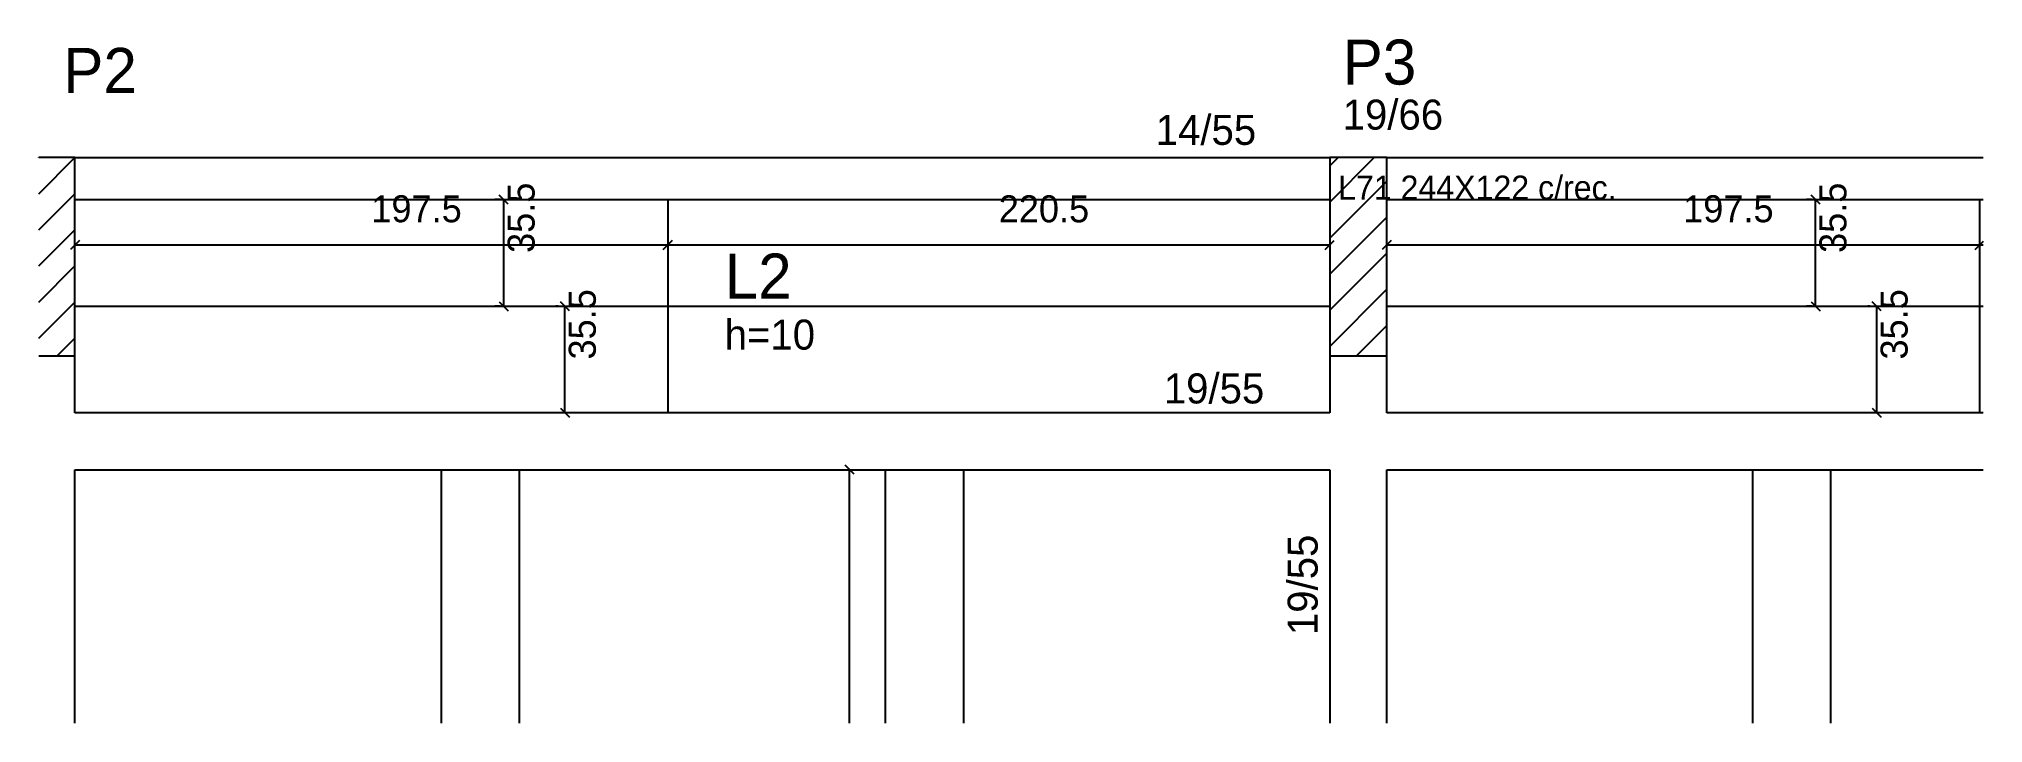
# Model space of a CAD drawing. Header units: metres. Extents: x 4060 to 4707, y 2638 to 2866.
import ezdxf

# ---------------------------------------------------------------- set-up
doc = ezdxf.new("R2010")
doc.units = ezdxf.units.M
for name, color, linetype in [('3', 7, 'Continuous'), ('4', 7, 'Continuous'), ('7', 7, 'Continuous'), ('AUX00', 7, 'Continuous'), ('Painéis', 7, 'Continuous')]:
    doc.layers.add(name, color=color, linetype=linetype)

msp = doc.modelspace()

# ---------------------------------------------------------------- linework, layer by layer
at = {"layer": '3', "color": 3, "lineweight": 25}
for p, q in [((4059.54, 2813.95), (4071.54, 2825.98)), ((4059.54, 2825.96), (4059.56, 2825.98)), ((4071.54, 2825.98), (4489.54, 2825.98)), ((4489.54, 2811.19), (4504.33, 2825.98)), ((4489.54, 2823.21), (4492.31, 2825.98)), ((4508.54, 2825.98), (4707.21, 2825.98)), ((4489.54, 2799.17), (4508.54, 2818.17)), ((4059.54, 2801.92), (4071.54, 2813.92)), ((4071.54, 2811.98), (4489.54, 2811.98)), ((4508.54, 2811.98), (4707.21, 2811.98)), ((4489.54, 2787.15), (4508.54, 2806.15)), ((4059.54, 2789.9), (4071.54, 2801.9)), ((4489.54, 2775.13), (4508.54, 2794.13)), ((4059.54, 2777.88), (4071.54, 2789.88)), ((4489.54, 2763.11), (4508.54, 2782.11)), ((4059.54, 2765.86), (4071.54, 2777.86)), ((4065.68, 2759.98), (4071.54, 2765.84)), ((4498.43, 2759.98), (4508.54, 2770.09))]:
    msp.add_line(p, q, dxfattribs=at)
for points in [[(4071.54, 2740.98), (4071.54, 2759.98)], [(4489.54, 2759.98), (4489.54, 2740.98)], [(4508.54, 2740.98), (4508.54, 2759.98)], [(4489.54, 2740.98), (4071.54, 2740.98)], [(4707.21, 2740.98), (4508.54, 2740.98)], [(4071.54, 2721.98), (4489.54, 2721.98)], [(4071.54, 2637.6), (4071.54, 2721.98)], [(4489.54, 2721.98), (4489.54, 2637.6)], [(4508.54, 2721.98), (4707.21, 2721.98)], [(4508.54, 2637.6), (4508.54, 2721.98)]]:
    msp.add_lwpolyline(points, dxfattribs=at)
at = {"layer": '7', "color": 7, "lineweight": 25}
for points in [[(4071.54, 2825.98), (4059.54, 2825.98)], [(4071.54, 2759.98), (4071.54, 2825.98)], [(4508.54, 2825.98), (4489.54, 2825.98)], [(4489.54, 2825.98), (4489.54, 2759.98)], [(4508.54, 2759.98), (4508.54, 2825.98)], [(4059.54, 2759.98), (4071.54, 2759.98)], [(4489.54, 2759.98), (4508.54, 2759.98)]]:
    msp.add_lwpolyline(points, dxfattribs=at)
at = {"layer": 'Painéis', "color": 4, "lineweight": 25}
for p, q in [((4213.27, 2811.98), (4211.38, 2811.98)), ((4214.38, 2776.48), (4214.38, 2811.98)), ((4650.27, 2811.98), (4648.38, 2811.98)), ((4651.38, 2776.48), (4651.38, 2811.98)), ((4269.04, 2796.82), (4071.54, 2796.82)), ((4489.54, 2796.82), (4269.04, 2796.82)), ((4706.04, 2796.82), (4508.54, 2796.82)), ((4707.21, 2796.82), (4706.04, 2796.82)), ((4213.27, 2776.48), (4211.38, 2776.48)), ((4232.51, 2776.48), (4231.76, 2776.48)), ((4234.76, 2740.98), (4234.76, 2776.48)), ((4650.27, 2776.48), (4648.38, 2776.48)), ((4669.51, 2776.48), (4668.76, 2776.48)), ((4671.76, 2740.98), (4671.76, 2776.48)), ((4232.51, 2740.98), (4231.76, 2740.98)), ((4669.51, 2740.98), (4668.76, 2740.98)), ((4329.58, 2637.6), (4329.58, 2721.98))]:
    msp.add_line(p, q, dxfattribs=at)
at = {"layer": 'Painéis', "color": 0, "lineweight": 25}
for p, q in [((4215.88, 2810.48), (4212.88, 2813.48)), ((4652.88, 2810.48), (4649.88, 2813.48)), ((4073.04, 2798.32), (4070.04, 2795.32)), ((4270.54, 2798.32), (4267.54, 2795.32)), ((4267.54, 2795.32), (4270.54, 2798.32)), ((4488.04, 2795.32), (4491.04, 2798.32)), ((4510.04, 2798.32), (4507.04, 2795.32)), ((4707.21, 2797.99), (4704.54, 2795.32)), ((4704.54, 2795.32), (4707.21, 2797.99)), ((4212.88, 2777.98), (4215.88, 2774.98)), ((4236.26, 2774.98), (4233.26, 2777.98)), ((4649.88, 2777.98), (4652.88, 2774.98)), ((4673.26, 2774.98), (4670.26, 2777.98)), ((4233.26, 2742.48), (4236.26, 2739.48)), ((4670.26, 2742.48), (4673.26, 2739.48)), ((4331.08, 2720.48), (4328.08, 2723.48))]:
    msp.add_line(p, q, dxfattribs=at)
at = {"layer": 'Painéis', "color": 200, "lineweight": 25}
for p, q in [((4269.04, 2811.98), (4269.04, 2740.98)), ((4706.04, 2811.98), (4706.04, 2740.98)), ((4071.54, 2776.48), (4489.54, 2776.48)), ((4508.54, 2776.48), (4707.21, 2776.48)), ((4193.51, 2721.98), (4193.51, 2637.6)), ((4219.51, 2721.98), (4219.51, 2637.6)), ((4341.51, 2721.98), (4341.51, 2637.6)), ((4367.51, 2721.98), (4367.51, 2637.6)), ((4630.51, 2637.6), (4630.51, 2721.98)), ((4656.51, 2637.6), (4656.51, 2721.98))]:
    msp.add_line(p, q, dxfattribs=at)

# ---------------------------------------------------------------- texts
at = {"layer": '3', "color": 3, "lineweight": 25}
for s, p in [('19/66', (4493.86, 2835.31)), ('14/55', (4431.59, 2830.23)), ('h=10', (4287.99, 2762.02)), ('19/55', (4434.28, 2744.09))]:
    msp.add_text(s, height=10, dxfattribs=at).set_placement(p)
msp.add_text('19/55', height=10, rotation=90, dxfattribs=at).set_placement((4485.53, 2666.92))
at = {"layer": '4', "color": 4, "lineweight": 25}
for s, p in [('P2', (4067.66, 2847.52)), ('P3', (4493.86, 2850.31)), ('L2', (4287.99, 2779.02))]:
    msp.add_text(s, height=15, dxfattribs=at).set_placement(p)
at = {"layer": 'AUX00', "color": 7, "lineweight": 25}
msp.add_text('L71^J244X122^Jc/rec.', height=8, dxfattribs=at).set_placement((4492.33, 2811.99))
at = {"layer": 'Painéis', "color": 240, "lineweight": 25}
for s, p in [('197.5', (4170.29, 2804.45)), ('220.5', (4379.29, 2804.42)), ('197.5', (4607.29, 2804.45))]:
    msp.add_text(s, height=9, dxfattribs=at).set_placement(p)
for p in [(4224.68, 2794.23), (4661.68, 2794.23), (4245.06, 2758.73), (4682.06, 2758.73)]:
    msp.add_text('35.5', height=9, rotation=90, dxfattribs=at).set_placement(p)

doc.saveas('drawing.dxf')
